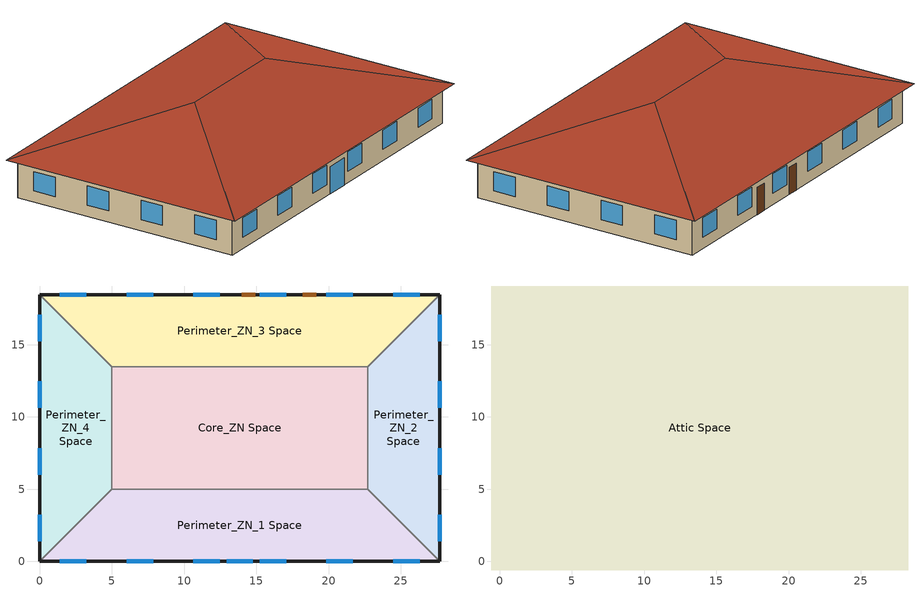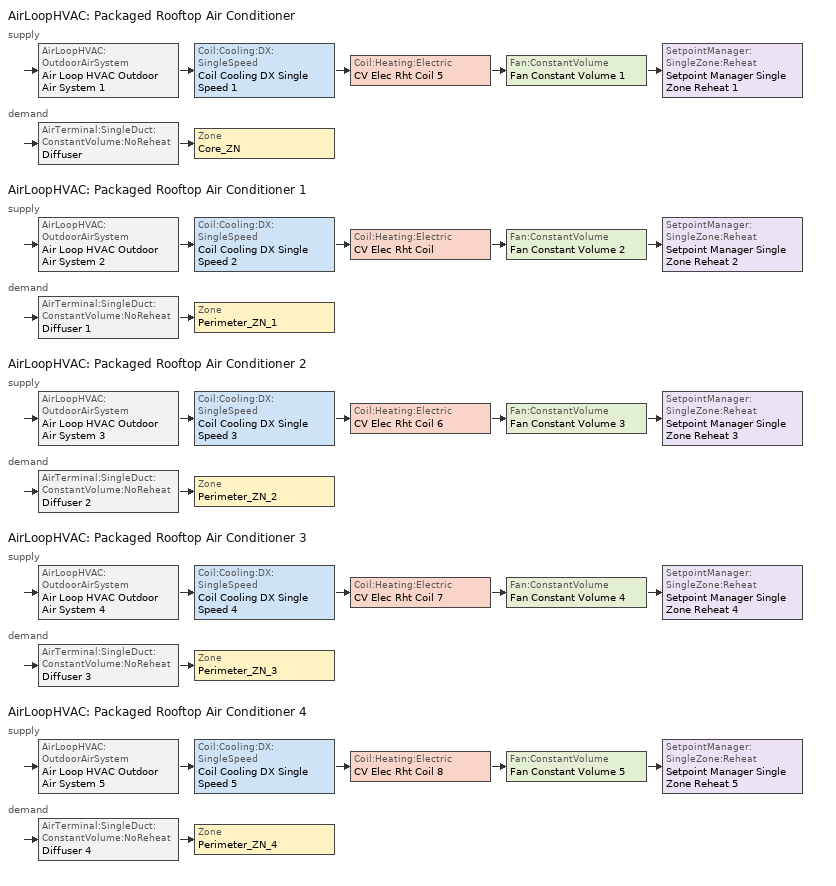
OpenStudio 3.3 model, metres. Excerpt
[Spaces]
Perimeter_ZN_2 Space
 floor ground (90.1-1999 Nonres B17 Ext Slab Unheated - 8in Slab with Carpet): 27.69,18.46 27.69,0 22.69,5 22.69,13.46 z0
 wall outside (nonres_ext_wall): 27.69,0 27.69,18.46 z0:3.05
 wall to Perimeter_ZN_3 Space (int_wall): 27.69,18.46 22.69,13.46 z0:3.05
 wall to Perimeter_ZN_1 Space (int_wall): 22.69,5 27.69,0 z0:3.05
 wall to Core_ZN Space (int_wall): 22.69,13.46 22.69,5 z0:3.05
 window (Window_U_0.38_SHGC_0.38): 27.69,1.39 27.69,3.22 / 27.69,15.24 27.69,17.07 / 27.69,10.62 27.69,12.45 / 27.69,6.01 27.69,7.84 z0.9:2.42
Core_ZN Space
 floor ground (90.1-1999 Nonres B17 Ext Slab Unheated - 8in Slab with Carpet): 22.69,13.46 22.69,5 5,5 5,13.46 z0
 wall to Perimeter_ZN_1 Space (int_wall): 5,5 22.69,5 z0:3.05
 wall to Perimeter_ZN_3 Space (int_wall): 22.69,13.46 5,13.46 z0:3.05
 wall to Perimeter_ZN_4 Space (int_wall): 5,13.46 5,5 z0:3.05
Perimeter_ZN_1 Space
 floor ground (90.1-1999 Nonres B17 Ext Slab Unheated - 8in Slab with Carpet): 22.69,5 27.69,0 0,0 5,5 z0
 wall outside (nonres_ext_wall): 0,0 27.69,0 z0:3.05
 wall to Perimeter_ZN_4 Space (int_wall): 5,5 0,0 z0:3.05
 window (Window_U_0.38_SHGC_0.38): 1.39,0 3.22,0 / 6.01,0 7.84,0 / 10.62,0 12.45,0 / 15.24,0 17.07,0 / 19.85,0 21.68,0 / 24.47,0 26.3,0 z0.9:2.42; 12.93,0 14.76,0 z0:2.13
Perimeter_ZN_3 Space
 floor ground (90.1-1999 Nonres B17 Ext Slab Unheated - 8in Slab with Carpet): 27.69,18.46 22.69,13.46 5,13.46 0,18.46 z0
 wall outside (nonres_ext_wall): 27.69,18.46 0,18.46 z0:3.05
 wall to Perimeter_ZN_4 Space (int_wall): 0,18.46 5,13.46 z0:3.05
 window (Window_U_0.38_SHGC_0.38): 26.3,18.46 24.47,18.46 / 21.68,18.46 19.85,18.46 / 17.07,18.46 15.24,18.46 / 12.45,18.46 10.62,18.46 / 7.84,18.46 6.01,18.46 / 3.22,18.46 1.39,18.46 z0.9:2.42
 door (Swinging Door_con): 14.91,18.46 14,18.46 / 19.13,18.46 18.22,18.46 z0:2.13
Perimeter_ZN_4 Space
 floor ground (90.1-1999 Nonres B17 Ext Slab Unheated - 8in Slab with Carpet): 0,18.46 5,13.46 5,5 0,0 z0
 wall outside (nonres_ext_wall): 0,18.46 0,0 z0:3.05
 window (Window_U_0.38_SHGC_0.38): 0,3.22 0,1.39 / 0,12.45 0,10.62 / 0,17.07 0,15.24 / 0,7.84 0,6.01 z0.9:2.42
Attic Space
 floor outside (ext_soffit_floor): -0.6,19.06 0,18.46 0,0 -0.6,-0.6 z3.05; 27.69,0 28.29,-0.6 -0.6,-0.6 0,0 z3.05; 28.29,19.06 28.29,-0.6 27.69,0 27.69,18.46 z3.05; 28.29,19.06 27.69,18.46 0,18.46 -0.6,19.06 z3.05
 floor to Perimeter_ZN_1 Space (nonres_roof_floor): 22.69,5 27.69,0 0,0 5,5 z3.05
 floor to Perimeter_ZN_4 Space (nonres_roof_floor): 0,18.46 5,13.46 5,5 0,0 z3.05
 floor to Perimeter_ZN_2 Space (nonres_roof_floor): 27.69,18.46 27.69,0 22.69,5 22.69,13.46 z3.05
 floor to Core_ZN Space (nonres_roof_floor): 22.69,13.46 22.69,5 5,5 5,13.46 z3.05
 floor to Perimeter_ZN_3 Space (nonres_roof_floor): 27.69,18.46 22.69,13.46 5,13.46 0,18.46 z3.05
 roof outside (AtticRoofDeck): 18.46,9.23,6.33 28.29,19.06,3.05 -0.6,19.06,3.05 9.23,9.23,6.33; 9.23,9.23,6.33 -0.6,19.06,3.05 -0.6,-0.6,3.05; 18.46,9.23,6.33 28.29,-0.6,3.05 28.29,19.06,3.05; 9.23,9.23,6.33 -0.6,-0.6,3.05 28.29,-0.6,3.05 18.46,9.23,6.33
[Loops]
AirLoopHVAC 'Packaged Rooftop Air Conditioner'
 supply: AirLoopHVAC:OutdoorAirSystem 'Air Loop HVAC Outdoor Air System 1' > Coil:Cooling:DX:SingleSpeed 'Coil Cooling DX Single Speed 1' > Coil:Heating:Electric 'CV Elec Rht Coil 5' > Fan:ConstantVolume 'Fan Constant Volume 1' > SetpointManager:SingleZone:Reheat 'Setpoint Manager Single Zone Reheat 1'
 demand: AirTerminal:SingleDuct:ConstantVolume:NoReheat 'Diffuser' > Zone 'Core_ZN'
AirLoopHVAC 'Packaged Rooftop Air Conditioner 1'
 supply: AirLoopHVAC:OutdoorAirSystem 'Air Loop HVAC Outdoor Air System 2' > Coil:Cooling:DX:SingleSpeed 'Coil Cooling DX Single Speed 2' > Coil:Heating:Electric 'CV Elec Rht Coil' > Fan:ConstantVolume 'Fan Constant Volume 2' > SetpointManager:SingleZone:Reheat 'Setpoint Manager Single Zone Reheat 2'
 demand: AirTerminal:SingleDuct:ConstantVolume:NoReheat 'Diffuser 1' > Zone 'Perimeter_ZN_1'
AirLoopHVAC 'Packaged Rooftop Air Conditioner 2'
 supply: AirLoopHVAC:OutdoorAirSystem 'Air Loop HVAC Outdoor Air System 3' > Coil:Cooling:DX:SingleSpeed 'Coil Cooling DX Single Speed 3' > Coil:Heating:Electric 'CV Elec Rht Coil 6' > Fan:ConstantVolume 'Fan Constant Volume 3' > SetpointManager:SingleZone:Reheat 'Setpoint Manager Single Zone Reheat 3'
 demand: AirTerminal:SingleDuct:ConstantVolume:NoReheat 'Diffuser 2' > Zone 'Perimeter_ZN_2'
AirLoopHVAC 'Packaged Rooftop Air Conditioner 3'
 supply: AirLoopHVAC:OutdoorAirSystem 'Air Loop HVAC Outdoor Air System 4' > Coil:Cooling:DX:SingleSpeed 'Coil Cooling DX Single Speed 4' > Coil:Heating:Electric 'CV Elec Rht Coil 7' > Fan:ConstantVolume 'Fan Constant Volume 4' > SetpointManager:SingleZone:Reheat 'Setpoint Manager Single Zone Reheat 4'
 demand: AirTerminal:SingleDuct:ConstantVolume:NoReheat 'Diffuser 3' > Zone 'Perimeter_ZN_3'
AirLoopHVAC 'Packaged Rooftop Air Conditioner 4'
 supply: AirLoopHVAC:OutdoorAirSystem 'Air Loop HVAC Outdoor Air System 5' > Coil:Cooling:DX:SingleSpeed 'Coil Cooling DX Single Speed 5' > Coil:Heating:Electric 'CV Elec Rht Coil 8' > Fan:ConstantVolume 'Fan Constant Volume 5' > SetpointManager:SingleZone:Reheat 'Setpoint Manager Single Zone Reheat 5'
 demand: AirTerminal:SingleDuct:ConstantVolume:NoReheat 'Diffuser 4' > Zone 'Perimeter_ZN_4'
[Site]
Broomfield Jeffco  Boulder   S: Latitude {deg}=40.13; Longitude {deg}=-105.24; Time Zone {hr}=-7; Elevation {m}=1689; Terrain=City
[Building]
OfficeSmall: North Axis {deg}=0; Default Construction Set=189.1-2009 - CZ1 - Office; Standards Template=90.1-2013; Standards Building Type=Office
[SizingPeriod:DesignDay] Barometric Pressure {Pa}=82237; Rain Indicator=No; Snow Indicator=No; Day of Month=21; Daylight Saving Time Indicator=No; Humidity Condition Type=Wetbulb; Dry-Bulb Temperature Range Modifier Type=DefaultMultipliers
Name | Maximum Dry-Bulb Temperature {C} | Daily Dry-Bulb Temperature Range {deltaC} | Wind Speed {m/s} | Wind Direction {deg} | Sky Clearness | Month | Day Type | Wetbulb or DewPoint at Maximum Dry-Bulb {C} | Solar Model Indicator | ASHRAE Clear Sky Optical Depth for Beam Irradiance | ASHRAE Clear Sky Optical Depth for Diffuse Irradiance
Denver-Aurora-Buckley.AFB_CO_USA Ann Htg 99.6% Condns DB | -17.9 | 0 | 2.5 | 180 | 0 | 12 | WinterDesignDay | -17.9 | ASHRAEClearSky
Denver-Aurora-Buckley.AFB_CO_USA Ann Clg .4% Condns DB=>MWB | 33.9 | 14.8 | 3.6 | 30 |  | 7 | SummerDesignDay | 15 | ASHRAETau | 0.423 | 2.02
[ClimateZones]
Climate Zone Institution Name 1=ASHRAE; Climate Zone Document Name 1=ANSI/ASHRAE Standard 169; Climate Zone Document Year 1=2006; Climate Zone Value 1=5B; Climate Zone Institution Name 2=CEC; Climate Zone Document Name 2=California Climate Zone Descriptions; Climate Zone Document Year 2=1995
[Material:NoMass] Thermal Absorptance=0.9
Name | Roughness | Thermal Resistance {m2-K/W} | Solar Absorptance | Visible Absorptance
Opaque Door panel_con | MediumRough | 0.475964 | 0.7 | 0.7
Nonres_Exterior_Wall_Insulation | MediumSmooth | 3.06942 | 0.7 | 0.7
Nonres_Roof_Insulation | MediumSmooth | 8.09839 | 0.7 | 0.7
CP02 CARPET PAD 3 | Smooth | 0.1 | 0.8 | 0.8
CP02 CARPET PAD 9 | VeryRough | 0.21648 | 0.7 | 0.8
[Construction]
Swinging Door_con: Opaque Door panel_con
nonres_ext_wall: F07 25mm stucco, G01 16mm gypsum board, Nonres_Exterior_Wall_Insulation, G01 16mm gypsum board
InteriorFurnishings: Std Wood 6inch
AtticRoofDeck: F12 Asphalt shingles, G02 16mm plywood
int_wall: G01 13mm gypsum board, G01 13mm gypsum board
ext_soffit_floor: G02 16mm plywood
nonres_roof_floor: G01 16mm gypsum board, Nonres_Roof_Insulation
Window_U_0.38_SHGC_0.38: Glazing Layer
Interior Partition; Interior Door: G05 25mm wood
ASHRAE 189.1-2009 ExtWall Mass ClimateZone 1: 1IN Stucco, 8IN Concrete HW, Wall Insulation [31], 1/2IN Gypsum
ASHRAE 189.1-2009 ExtRoof IEAD ClimateZone 1: Roof Membrane, Roof Insulation [18], Metal Decking
Interior Floor: F16 Acoustic tile, F05 Ceiling air space resistance, M11 100mm lightweight concrete
Interior Wall: G01a 19mm gypsum board, F04 Wall air space resistance, G01a 19mm gypsum board
Interior Ceiling: M11 100mm lightweight concrete, F05 Ceiling air space resistance, F16 Acoustic tile
ASHRAE 189.1-2009 ExtWindow ClimateZone 1: Theoretical Glass [167]
Interior Window: Clear 3mm
ExtSlabCarpet 4in ClimateZone 1-8 2: MAT-CC05 4 HW CONCRETE, CP02 CARPET PAD 3
Exterior Door 2: F08 Metal surface 3, I01 25mm insulation board
90.1-1999 Nonres B17 Ext Slab Unheated - 8in Slab with Carpet: MAT-CC05 8 HW CONCRETE, CP02 CARPET PAD 9
[Material]
Name | Roughness | Thickness {m} | Conductivity {W/m-K} | Density {kg/m3} | Specific Heat {J/kg-K} | Thermal Absorptance | Solar Absorptance | Visible Absorptance
F07 25mm stucco | Smooth | 0.0254 | 0.72 | 1856 | 840 | 0.9 | 0.7 | 0.7
G01 16mm gypsum board | MediumSmooth | 0.0159 | 0.16 | 800 | 1090
Std Wood 6inch | MediumSmooth | 0.15 | 0.12 | 540 | 1210 | 0.9 | 0.7 | 0.7
F12 Asphalt shingles | VeryRough | 0.0032 | 0.04 | 1120 | 1260 | 0.9 | 0.7
G01 13mm gypsum board | Smooth | 0.0127 | 0.16 | 800 | 1090 | 0.9 | 0.7 | 0.5
G02 16mm plywood | Smooth | 0.0159 | 0.12 | 544 | 1210
G05 25mm wood | MediumSmooth | 0.0254 | 0.15 | 608 | 1630 | 0.9 | 0.5 | 0.5
MAT-CC05 4 HW CONCRETE | Rough | 0.1016 | 1.311 | 2240 | 836.8 | 0.9 | 0.85 | 0.85
1IN Stucco | Smooth | 0.0253 | 0.6918 | 1858 | 837 | 0.9 | 0.92 | 0.92
8IN Concrete HW | MediumRough | 0.2033 | 1.7296 | 2243 | 837 | 0.9 | 0.65 | 0.65
Wall Insulation [31] | MediumRough | 0.0337 | 0.0432 | 91 | 837 | 0.9 | 0.5 | 0.5
1/2IN Gypsum | Smooth | 0.0127 | 0.16 | 784.9 | 830 | 0.9 | 0.4 | 0.4
Roof Membrane | VeryRough | 0.0095 | 0.16 | 1121.29 | 1460 | 0.9 | 0.7 | 0.7
Roof Insulation [18] | MediumRough | 0.1693 | 0.049 | 265 | 836.8 | 0.9 | 0.7 | 0.7
Metal Decking | MediumSmooth | 0.0015 | 45.006 | 7680 | 418.4 | 0.9 | 0.6 | 0.6
F16 Acoustic tile | MediumSmooth | 0.0191 | 0.06 | 368 | 590 | 0.9 | 0.3 | 0.3
M11 100mm lightweight concrete | MediumRough | 0.1016 | 0.53 | 1280 | 840 | 0.9 | 0.5 | 0.5
G01a 19mm gypsum board | MediumSmooth | 0.019 | 0.16 | 800 | 1090 | 0.9 | 0.4 | 0.4
I01 25mm insulation board | MediumRough | 0.0254 | 0.03 | 43 | 1210 | 0.9 | 0.6 | 0.6
F08 Metal surface 3 | Smooth | 0.0008 | 45.28 | 7824 | 500 | 0.9 | 0.7 | 0.7
MAT-CC05 8 HW CONCRETE | Rough | 0.20321 | 1.311 | 2240 | 836.8 | 0.9 | 0.7 | 0.7
[WindowMaterial:SimpleGlazingSystem]
Glazing Layer: U-Factor {W/m2-K}=2.15774; Solar Heat Gain Coefficient=0.38; Visible Transmittance=0.418
[Material:AirGap]
Name | Thermal Resistance {m2-K/W}
F05 Ceiling air space resistance | 0.18
F04 Wall air space resistance | 0.15
[WindowMaterial:Glazing] Optical Data Type=SpectralAverage; Thickness {m}=0.003; Back Side Solar Reflectance at Normal Incidence=0; Back Side Visible Reflectance at Normal Incidence=0; Infrared Transmittance at Normal Incidence=0; Dirt Correction Factor for Solar and Visible Transmittance=1; Solar Diffusing=No
Name | Solar Transmittance at Normal Incidence | Front Side Solar Reflectance at Normal Incidence | Visible Transmittance at Normal Incidence | Front Side Visible Reflectance at Normal Incidence | Front Side Infrared Hemispherical Emissivity | Back Side Infrared Hemispherical Emissivity | Conductivity {W/m-K}
Theoretical Glass [167] | 0.2374 | 0.7126 | 0.2512 | 0.6988 | 0.985 | 0.985 | 2.1073
Clear 3mm | 0.837 | 0.075 | 0.898 | 0.081 | 0.84 | 0.84 | 0.9
[DefaultConstructionSet]
189.1-2009 - CZ1 - Office: Default Exterior Surface Constructions=Default Surface Constructions 1; Default Interior Surface Constructions=Default Surface Constructions 2; Default Ground Contact Surface Constructions=Default Surface Constructions 3; Default Exterior SubSurface Constructions=Default Sub Surface Constructions 1; Default Interior SubSurface Constructions=Default Sub Surface Constructions 2; Interior Partition Construction=Interior Partition
[DefaultSurfaceConstructions]
Name | Floor Construction | Wall Construction | Roof Ceiling Construction
Default Surface Constructions 1 | ExtSlabCarpet 4in ClimateZone 1-8 2 | ASHRAE 189.1-2009 ExtWall Mass ClimateZone 1 | ASHRAE 189.1-2009 ExtRoof IEAD ClimateZone 1
Default Surface Constructions 2 | Interior Floor | Interior Wall | Interior Ceiling
Default Surface Constructions 3 | ExtSlabCarpet 4in ClimateZone 1-8 2 | ExtSlabCarpet 4in ClimateZone 1-8 2 | ExtSlabCarpet 4in ClimateZone 1-8 2
[DefaultSubSurfaceConstructions]
Name | Fixed Window Construction | Operable Window Construction | Door Construction | Tubular Daylight Dome Construction | Tubular Daylight Diffuser Construction
Default Sub Surface Constructions 1 | ASHRAE 189.1-2009 ExtWindow ClimateZone 1 | ASHRAE 189.1-2009 ExtWindow ClimateZone 1 | Exterior Door 2 | Interior Window | Interior Window
Default Sub Surface Constructions 2 | Interior Window | Interior Window | Interior Door
[ThermalZone] Multiplier=1; Use Ideal Air Loads=No
Name | Primary Daylighting Control | Fraction of Zone Controlled by Primary Daylighting Control | Secondary Daylighting Control | Thermostat | Daylighting Controls Availability Schedule
Perimeter_ZN_2 | Perimeter_ZN_2_DaylRefPt1 | 0.0302 | Perimeter_ZN_2_DaylRefPt2 | Perimeter_ZN_2 DualSPSched
Core_ZN |  |  |  | Core_ZN DualSPSched | Always On Discrete hvac_library
Perimeter_ZN_1 | Perimeter_ZN_1_DaylRefPt1 | 0.0302 | Perimeter_ZN_1_DaylRefPt2 | Perimeter_ZN_1 DualSPSched
Perimeter_ZN_3 | Perimeter_ZN_3_DaylRefPt1 | 0.0302 | Perimeter_ZN_3_DaylRefPt2 | Perimeter_ZN_3 DualSPSched
Perimeter_ZN_4 | Perimeter_ZN_4_DaylRefPt1 | 0.0302 | Perimeter_ZN_4_DaylRefPt2 | Perimeter_ZN_4 DualSPSched
Attic
[Sizing:Zone] Zone Cooling Design Supply Air Temperature Input Method=SupplyAirTemperature; Zone Cooling Design Supply Air Temperature Difference {deltaC}=11.11; Zone Heating Design Supply Air Temperature Input Method=SupplyAirTemperature; Zone Heating Design Supply Air Temperature {C}=40; Zone Heating Design Supply Air Temperature Difference {deltaC}=11.11; Zone Cooling Design Supply Air Humidity Ratio {kg-H2O/kg-air}=0.0085; Zone Heating Design Supply Air Humidity Ratio {kg-H2O/kg-air}=0.008; Cooling Design Air Flow Method=DesignDay; Heating Design Air Flow Method=DesignDay; Account for Dedicated Outdoor Air System=No; Dedicated Outdoor Air System Control Strategy=NeutralSupplyAir; Dedicated Outdoor Air Low Setpoint Temperature for Design {C}=autosize; Dedicated Outdoor Air High Setpoint Temperature for Design {C}=autosize
Name | Zone Cooling Design Supply Air Temperature {C} | Cooling Design Air Flow Rate {m3/s} | Cooling Minimum Air Flow {m3/s} | Cooling Minimum Air Flow Fraction | Heating Design Air Flow Rate {m3/s} | Design Zone Air Distribution Effectiveness in Cooling Mode | Design Zone Air Distribution Effectiveness in Heating Mode
Perimeter_ZN_2; Perimeter_ZN_1; Perimeter_ZN_3; Perimeter_ZN_4 | 12.8 | 0 | 0 | 0 | 0
Core_ZN | 12.8 | 0 | 0 | 0 | 0 | 1 | 1
Attic | 14
[Zone equipment]
Perimeter_ZN_2: Diffuser 2
Core_ZN: Diffuser
Perimeter_ZN_1: Diffuser 1
Perimeter_ZN_3: Diffuser 3
Perimeter_ZN_4: Diffuser 4
[Space]
Name | Space Type | Default Construction Set | Default Schedule Set | Thermal Zone | Part of Total Floor Area | Design Specification Outdoor Air Object
Perimeter_ZN_2 Space | 189.1-2009 - Office - WholeBuilding - Sm Office - CZ1-3 | 189.1-2009 - CZ1 - Office | 189.1-2009 - Office - WholeBuilding - Sm Office - CZ1-3 Schedule Set | Perimeter_ZN_2 | Yes | SZ DSOA Perimeter_ZN_2
Core_ZN Space | 189.1-2009 - Office - WholeBuilding - Sm Office - CZ1-3 | 189.1-2009 - CZ1 - Office | 189.1-2009 - Office - WholeBuilding - Sm Office - CZ1-3 Schedule Set | Core_ZN | Yes | SZ DSOA Core_ZN
Perimeter_ZN_1 Space | 189.1-2009 - Office - WholeBuilding - Sm Office - CZ1-3 | 189.1-2009 - CZ1 - Office | 189.1-2009 - Office - WholeBuilding - Sm Office - CZ1-3 Schedule Set | Perimeter_ZN_1 | Yes | SZ DSOA Perimeter_ZN_1
Perimeter_ZN_3 Space | 189.1-2009 - Office - WholeBuilding - Sm Office - CZ1-3 | 189.1-2009 - CZ1 - Office | 189.1-2009 - Office - WholeBuilding - Sm Office - CZ1-3 Schedule Set | Perimeter_ZN_3 | Yes | SZ DSOA Perimeter_ZN_3
Perimeter_ZN_4 Space | 189.1-2009 - Office - WholeBuilding - Sm Office - CZ1-3 | 189.1-2009 - CZ1 - Office | 189.1-2009 - Office - WholeBuilding - Sm Office - CZ1-3 Schedule Set | Perimeter_ZN_4 | Yes | SZ DSOA Perimeter_ZN_4
Attic Space |  |  |  | Attic | No
[ThermostatSetpoint:DualSetpoint] Heating Setpoint Temperature Schedule=HTGSETP_SCH_NO_OPTIMUM; Cooling Setpoint Temperature Schedule=CLGSETP_SCH_NO_OPTIMUM
Perimeter_ZN_2 DualSPSched; Core_ZN DualSPSched; Perimeter_ZN_1 DualSPSched; Perimeter_ZN_3 DualSPSched; Perimeter_ZN_4 DualSPSched
[InternalMass:Definition] Construction=InteriorFurnishings; Design Level Calculation Method=SurfaceArea
Name | Surface Area {m2}
Core_ZN_InternalMass_1 Definition | 299.3148
Perimeter_ZN_1_InternalMass_1 Definition; Perimeter_ZN_3_InternalMass_1 Definition | 226.9
Perimeter_ZN_2_InternalMass_1 Definition; Perimeter_ZN_4_InternalMass_1 Definition | 134.6
[InternalMass] Multiplier=1
Name | Internal Mass Definition | Space or SpaceType
Core_ZN_InternalMass_1 | Core_ZN_InternalMass_1 Definition | Core_ZN Space
Perimeter_ZN_1_InternalMass_1 | Perimeter_ZN_1_InternalMass_1 Definition | Perimeter_ZN_1 Space
Perimeter_ZN_2_InternalMass_1 | Perimeter_ZN_2_InternalMass_1 Definition | Perimeter_ZN_2 Space
Perimeter_ZN_3_InternalMass_1 | Perimeter_ZN_3_InternalMass_1 Definition | Perimeter_ZN_3 Space
Perimeter_ZN_4_InternalMass_1 | Perimeter_ZN_4_InternalMass_1 Definition | Perimeter_ZN_4 Space
[People:Definition] Fraction Radiant=0.3
Name | Number of People Calculation Method | Space Floor Area per Person {m2/person} | Enable ASHRAE 55 Comfort Warnings | Mean Radiant Temperature Calculation Type | People per Space Floor Area {person/m2}
Core_ZN Definition; Perimeter_ZN_1 Definition; Perimeter_ZN_2 Definition; Perimeter_ZN_3 Definition; Perimeter_ZN_4 Definition | Area/Person | 16.5881 | No | ZoneAveraged
189.1-2009 - Office - WholeBuilding - Sm Office - CZ1-3 People Definition | People/Area |  |  |  | 0.0538196
[People] Multiplier=1
Name | People Definition | Space or SpaceType | Number of People Schedule | Activity Level Schedule
Core_ZN | Core_ZN Definition | Core_ZN Space | BLDG_OCC_SCH_wo_SB | ACTIVITY_SCH
Perimeter_ZN_1 | Perimeter_ZN_1 Definition | Perimeter_ZN_1 Space | BLDG_OCC_SCH_wo_SB | ACTIVITY_SCH
Perimeter_ZN_2 | Perimeter_ZN_2 Definition | Perimeter_ZN_2 Space | BLDG_OCC_SCH_w_SB | ACTIVITY_SCH
Perimeter_ZN_3 | Perimeter_ZN_3 Definition | Perimeter_ZN_3 Space | BLDG_OCC_SCH_wo_SB | ACTIVITY_SCH
Perimeter_ZN_4 | Perimeter_ZN_4 Definition | Perimeter_ZN_4 Space | BLDG_OCC_SCH_wo_SB | ACTIVITY_SCH
189.1-2009 - Office - WholeBuilding - Sm Office - CZ1-3 People | 189.1-2009 - Office - WholeBuilding - Sm Office - CZ1-3 People Definition | 189.1-2009 - Office - WholeBuilding - Sm Office - CZ1-3
[Lights:Definition] Design Level Calculation Method=Watts/Area
Name | Watts per Space Floor Area {W/m2} | Fraction Radiant | Fraction Visible | Return Air Fraction | Return Air Fraction Calculated from Plenum Temperature
Core_ZN_Lights Definition; Perimeter_ZN_1_Lights Definition; Perimeter_ZN_2_Lights Definition; Perimeter_ZN_3_Lights Definition; Perimeter_ZN_4_Lights Definition | 8.50349 | 0.7 | 0.2 | 0 | No
189.1-2009 - Office - WholeBuilding - Sm Office - CZ1-3 Lights Definition | 9.68752
[Lights]
Name | Lights Definition | Space or SpaceType | Schedule | Fraction Replaceable
Core_ZN_Lights | Core_ZN_Lights Definition | Core_ZN Space | BLDG_LIGHT_SCH | 1
Perimeter_ZN_1_Lights | Perimeter_ZN_1_Lights Definition | Perimeter_ZN_1 Space | BLDG_LIGHT_SCH | 1
Perimeter_ZN_2_Lights | Perimeter_ZN_2_Lights Definition | Perimeter_ZN_2 Space | BLDG_LIGHT_SCH | 1
Perimeter_ZN_3_Lights | Perimeter_ZN_3_Lights Definition | Perimeter_ZN_3 Space | BLDG_LIGHT_SCH | 1
Perimeter_ZN_4_Lights | Perimeter_ZN_4_Lights Definition | Perimeter_ZN_4 Space | BLDG_LIGHT_SCH | 1
189.1-2009 - Office - WholeBuilding - Sm Office - CZ1-3 Lights | 189.1-2009 - Office - WholeBuilding - Sm Office - CZ1-3 Lights Definition | 189.1-2009 - Office - WholeBuilding - Sm Office - CZ1-3
[ElectricEquipment:Definition] Design Level Calculation Method=Watts/Area
Name | Watts per Space Floor Area {W/m2}
Core_ZN_MiscPlug_Equip Definition; Perimeter_ZN_1_MiscPlug_Equip Definition; Perimeter_ZN_2_MiscPlug_Equip Definition; Perimeter_ZN_3_MiscPlug_Equip Definition; Perimeter_ZN_4_MiscPlug_Equip Definition | 6.78
189.1-2009 - Office - WholeBuilding - Sm Office - CZ1-3 Electric Equipment Definition | 5.81251
[ElectricEquipment]
Name | Electric Equipment Definition | Space or SpaceType | Schedule
Core_ZN_MiscPlug_Equip | Core_ZN_MiscPlug_Equip Definition | Core_ZN Space | BLDG_EQUIP_SCH
Perimeter_ZN_1_MiscPlug_Equip | Perimeter_ZN_1_MiscPlug_Equip Definition | Perimeter_ZN_1 Space | BLDG_EQUIP_SCH
Perimeter_ZN_2_MiscPlug_Equip | Perimeter_ZN_2_MiscPlug_Equip Definition | Perimeter_ZN_2 Space | BLDG_EQUIP_SCH
Perimeter_ZN_3_MiscPlug_Equip | Perimeter_ZN_3_MiscPlug_Equip Definition | Perimeter_ZN_3 Space | BLDG_EQUIP_SCH
Perimeter_ZN_4_MiscPlug_Equip | Perimeter_ZN_4_MiscPlug_Equip Definition | Perimeter_ZN_4 Space | BLDG_EQUIP_SCH
189.1-2009 - Office - WholeBuilding - Sm Office - CZ1-3 Electric Equipment | 189.1-2009 - Office - WholeBuilding - Sm Office - CZ1-3 Electric Equipment Definition | 189.1-2009 - Office - WholeBuilding - Sm Office - CZ1-3
[Daylighting:Control] Position Z-Coordinate {m}=0.762; Illuminance Setpoint {lux}=377; Lighting Control Type=Stepped; Minimum Input Power Fraction for Continuous Dimming Control=0.3; Minimum Light Output Fraction for Continuous Dimming Control=0.2; Number of Stepped Control Steps=3; Probability Lighting will be Reset When Needed in Manual Stepped Control=1; Maximum Allowable Discomfort Glare Index=22
Name | Space | Position X-Coordinate {m} | Position Y-Coordinate {m} | Phi Rotation Around Z-Axis {deg}
Perimeter_ZN_1_DaylRefPt1 | Perimeter_ZN_1 Space | 9.144 | 1.6337 | 180
Perimeter_ZN_1_DaylRefPt2 | Perimeter_ZN_1 Space | 9.144 | 3.2675 | 180
Perimeter_ZN_2_DaylRefPt1 | Perimeter_ZN_2 Space | 26.0898 | 9.144 | 90
Perimeter_ZN_2_DaylRefPt2 | Perimeter_ZN_2 Space | 24.4561 | 9.144 | 90
Perimeter_ZN_3_DaylRefPt1 | Perimeter_ZN_3 Space | 18.288 | 16.825 | 0
Perimeter_ZN_3_DaylRefPt2 | Perimeter_ZN_3 Space | 18.288 | 15.1925 | 0
Perimeter_ZN_4_DaylRefPt1 | Perimeter_ZN_4 Space | 1.6337 | 9.144 | 270
Perimeter_ZN_4_DaylRefPt2 | Perimeter_ZN_4 Space | 3.2675 | 9.144 | 270
[SpaceInfiltration:DesignFlowRate]
Name | Space or SpaceType | Schedule | Design Flow Rate Calculation Method | Flow per Exterior Surface Area {m3/s-m2} | Constant Term Coefficient | Temperature Term Coefficient | Velocity Term Coefficient | Velocity Squared Term Coefficient | Design Flow Rate {m3/s}
Perimeter_ZN_1_Infiltration | Perimeter_ZN_1 Space | INFIL_QUARTER_ON_SCH | Flow/ExteriorWallArea | 0.00056896 | 0 | 0 | 0.224 | 0
Perimeter_ZN_1_Door_Infiltration | Perimeter_ZN_1 Space | INFIL_Door_Opening_SCH | Flow/Space |  | 1 | 0 | 0 | 0 | 0.0764554
Perimeter_ZN_2_Infiltration | Perimeter_ZN_2 Space | INFIL_QUARTER_ON_SCH | Flow/ExteriorWallArea | 0.00056896 | 0 | 0 | 0.224 | 0
Perimeter_ZN_3_Infiltration | Perimeter_ZN_3 Space | INFIL_QUARTER_ON_SCH | Flow/ExteriorWallArea | 0.00056896 | 0 | 0 | 0.224 | 0
Perimeter_ZN_4_Infiltration | Perimeter_ZN_4 Space | INFIL_QUARTER_ON_SCH | Flow/ExteriorWallArea | 0.00056896 | 0 | 0 | 0.224 | 0
Attic_Infiltration | Attic Space | ALWAYS_ON | Flow/Space |  | 1 | 0 | 0 | 0 | 0.2001
189.1-2009 - Office - WholeBuilding - Sm Office - CZ1-3 Infiltration | 189.1-2009 - Office - WholeBuilding - Sm Office - CZ1-3 |  | Flow/ExteriorArea | 0.00030226
[Exterior:Lights:Definition]
Name | Design Level {W}
Exterior_Lights_a Definition | 50.7
Exterior_Lights_b Definition | 115.1
Exterior_Lights_c Definition | 445.5
[Exterior:Lights] Control Option=AstronomicalClock
Name | Exterior Lights Definition | Schedule
Exterior_Lights_a | Exterior_Lights_a Definition | Exterior_lighting_schedule_a
Exterior_Lights_b | Exterior_Lights_b Definition | Exterior_lighting_schedule_b_2016
Exterior_Lights_c | Exterior_Lights_c Definition | Exterior_lighting_schedule_c_2016
[DesignSpecification:OutdoorAir]
Name | Outdoor Air Flow per Floor Area {m3/s-m2} | Outdoor Air Method | Outdoor Air Flow per Person {m3/s-person}
SZ DSOA Core_ZN; SZ DSOA Perimeter_ZN_1; SZ DSOA Perimeter_ZN_2; SZ DSOA Perimeter_ZN_3; SZ DSOA Perimeter_ZN_4 | 0.000431773
189.1-2009 - Office - WholeBuilding - Sm Office - CZ1-3 Ventilation |  | Sum | 0.00943895
[EnergyManagementSystem:Sensor]
Name | Output Variable or Output Meter Index Key | Output Variable or Output Meter
ActualOccupancy | Binary Occupancy | Schedule Value
Core_ZN_LSr | Core_ZN | Zone Lights Electricity Rate
Core_ZN_Occ_Sensor | Core_ZN | People Occupant Count
Perimeter_ZN_1_LSr | Perimeter_ZN_1 | Zone Lights Electricity Rate
Perimeter_ZN_1_Occ_Sensor | Perimeter_ZN_1 | People Occupant Count
Perimeter_ZN_2_LSr | Perimeter_ZN_2 | Zone Lights Electricity Rate
Perimeter_ZN_2_Occ_Sensor | Perimeter_ZN_2 | People Occupant Count
Perimeter_ZN_3_LSr | Perimeter_ZN_3 | Zone Lights Electricity Rate
Perimeter_ZN_3_Occ_Sensor | Perimeter_ZN_3 | People Occupant Count
Perimeter_ZN_4_LSr | Perimeter_ZN_4 | Zone Lights Electricity Rate
Perimeter_ZN_4_Occ_Sensor | Perimeter_ZN_4 | People Occupant Count
[EnergyManagementSystem:InternalVariable] Internal Data Type=Zone Floor Area
Name | Internal Data Index Key
Core_ZN_Area | Core_ZN
Perimeter_ZN_1_Area | Perimeter_ZN_1
Perimeter_ZN_2_Area | Perimeter_ZN_2
Perimeter_ZN_3_Area | Perimeter_ZN_3
Perimeter_ZN_4_Area | Perimeter_ZN_4
[EnergyManagementSystem:Actuator] Actuated Component Type=Lights; Actuated Component Control Type=Electricity Rate
Name | Actuated Component
Core_ZN_Light_Actuator | Core_ZN_Lights
Perimeter_ZN_1_Light_Actuator | Perimeter_ZN_1_Lights
Perimeter_ZN_2_Light_Actuator | Perimeter_ZN_2_Lights
Perimeter_ZN_3_Light_Actuator | Perimeter_ZN_3_Lights
Perimeter_ZN_4_Light_Actuator | Perimeter_ZN_4_Lights
[EnergyManagementSystem:Program]
SET_Core_ZN_Light_EMS_Program: SET Core_ZN_LSr_IP=0.093*Core_ZN_LSr/Core_ZN_Area; IF (Core_ZN_Occ_Sensor <= 0) && (Core_ZN_LSr_IP >= 0.02); SET Core_ZN_Light_Actuator = 0.02*Core_ZN_Area/0.09290304; ELSE; SET Core_ZN_Light_Actuator = NULL; ENDIF
SET_Perimeter_ZN_1_Light_EMS_Program: SET Perimeter_ZN_1_LSr_IP=0.093*Perimeter_ZN_1_LSr/Perimeter_ZN_1_Area; IF (Perimeter_ZN_1_Occ_Sensor <= 0) && (Perimeter_ZN_1_LSr_IP >= 0.02); SET Perimeter_ZN_1_Light_Actuator = 0.02*Perimeter_ZN_1_Area/0.09290304; ELSE; SET Perimeter_ZN_1_Light_Actuator = NULL; ENDIF
SET_Perimeter_ZN_2_Light_EMS_Program: SET Perimeter_ZN_2_LSr_IP=0.093*Perimeter_ZN_2_LSr/Perimeter_ZN_2_Area; IF (Perimeter_ZN_2_Occ_Sensor <= 0) && (Perimeter_ZN_2_LSr_IP >= 0.02); IF (ActualOccupancy <= 0); SET Perimeter_ZN_2_Light_Actuator = 0.02*Perimeter_ZN_2_Area/0.09290304; ELSE; SET Perimeter_ZN_2_Light_Actuator = NULL; ENDIF; ELSE; SET Perimeter_ZN_2_Light_Actuator = NULL; ENDIF
SET_Perimeter_ZN_3_Light_EMS_Program: SET Perimeter_ZN_3_LSr_IP=0.093*Perimeter_ZN_3_LSr/Perimeter_ZN_3_Area; IF (Perimeter_ZN_3_Occ_Sensor <= 0) && (Perimeter_ZN_3_LSr_IP >= 0.02); SET Perimeter_ZN_3_Light_Actuator = 0.02*Perimeter_ZN_3_Area/0.09290304; ELSE; SET Perimeter_ZN_3_Light_Actuator = NULL; ENDIF
SET_Perimeter_ZN_4_Light_EMS_Program: SET Perimeter_ZN_4_LSr_IP=0.093*Perimeter_ZN_4_LSr/Perimeter_ZN_4_Area; IF (Perimeter_ZN_4_Occ_Sensor <= 0) && (Perimeter_ZN_4_LSr_IP >= 0.02); SET Perimeter_ZN_4_Light_Actuator = 0.02*Perimeter_ZN_4_Area/0.09290304; ELSE; SET Perimeter_ZN_4_Light_Actuator = NULL; ENDIF
[EnergyManagementSystem:ProgramCallingManager]
SET_Core_ZN_Light_EMS_Program_Prog_Manager: BeginTimestepBeforePredictor; SET_Core_ZN_Light_EMS_Program
SET_Perimeter_ZN_1_Light_EMS_Program_Prog_Manager: BeginTimestepBeforePredictor; SET_Perimeter_ZN_1_Light_EMS_Program
SET_Perimeter_ZN_2_Light_EMS_Program_Prog_Manager: BeginTimestepBeforePredictor; SET_Perimeter_ZN_2_Light_EMS_Program
SET_Perimeter_ZN_3_Light_EMS_Program_Prog_Manager: BeginTimestepBeforePredictor; SET_Perimeter_ZN_3_Light_EMS_Program
SET_Perimeter_ZN_4_Light_EMS_Program_Prog_Manager: BeginTimestepBeforePredictor; SET_Perimeter_ZN_4_Light_EMS_Program
[DefaultScheduleSet]
189.1-2009 - Office - WholeBuilding - Sm Office - CZ1-3 Schedule Set: Number of People Schedule=Small Office Bldg Occ; People Activity Level Schedule=Small Office Activity; Lighting Schedule=Office Bldg Light; Electric Equipment Schedule=Small Office Bldg Equip; Infiltration Schedule=Small Office Infil Quarter On
[SpaceType]
189.1-2009 - Office - WholeBuilding - Sm Office - CZ1-3: Default Schedule Set=189.1-2009 - Office - WholeBuilding - Sm Office - CZ1-3 Schedule Set; Design Specification Outdoor Air Object=189.1-2009 - Office - WholeBuilding - Sm Office - CZ1-3 Ventilation; Standards Building Type=Office; Standards Space Type=WholeBuilding - Sm Office
[AirLoopHVAC] Design Supply Air Flow Rate {m3/s}=autosize; Design Return Air Flow Fraction of Supply Air Flow=1
Name | Availability Schedule
Packaged Rooftop Air Conditioner | Always On Discrete
Packaged Rooftop Air Conditioner 1 | Always On Discrete 1
Packaged Rooftop Air Conditioner 2 | Always On Discrete 2
Packaged Rooftop Air Conditioner 3 | Always On Discrete 3
Packaged Rooftop Air Conditioner 4 | Always On Discrete 4
[Sizing:System] Type of Load to Size On=Sensible; Design Outdoor Air Flow Rate {m3/s}=Autosize; Central Heating Maximum System Air Flow Ratio=1; Preheat Design Temperature {C}=7; Preheat Design Humidity Ratio {kg-H2O/kg-Air}=0.008; Precool Design Temperature {C}=12.8; Precool Design Humidity Ratio {kg-H2O/kg-Air}=0.008; Central Cooling Design Supply Air Temperature {C}=12.8; Central Heating Design Supply Air Temperature {C}=40; Sizing Option=NonCoincident; 100% Outdoor Air in Cooling=Yes; 100% Outdoor Air in Heating=Yes; Central Cooling Design Supply Air Humidity Ratio {kg-H2O/kg-Air}=0.0085; Central Heating Design Supply Air Humidity Ratio {kg-H2O/kg-Air}=0.008; Cooling Design Air Flow Method=DesignDay; Cooling Design Air Flow Rate {m3/s}=0; Heating Design Air Flow Method=DesignDay; Heating Design Air Flow Rate {m3/s}=0; System Outdoor Air Method=ZoneSum; Zone Maximum Outdoor Air Fraction=1; Cooling Supply Air Flow Rate Per Floor Area {m3/s-m2}=0.00996765; Cooling Fraction of Autosized Cooling Supply Air Flow Rate=1; Cooling Supply Air Flow Rate Per Unit Cooling Capacity {m3/s-W}=3.94755e-05; Heating Supply Air Flow Rate Per Floor Area {m3/s-m2}=0.00996765; Heating Fraction of Autosized Heating Supply Air Flow Rate=1; Heating Fraction of Autosized Cooling Supply Air Flow Rate=1; Heating Supply Air Flow Rate Per Unit Heating Capacity {m3/s-W}=3.15882e-05; Cooling Design Capacity Method=CoolingDesignCapacity; Cooling Design Capacity {W}=autosize; Cooling Design Capacity Per Floor Area {W/m2}=234.7; Fraction of Autosized Cooling Design Capacity=1; Heating Design Capacity Method=HeatingDesignCapacity; Heating Design Capacity {W}=autosize; Heating Design Capacity Per Floor Area {W/m2}=157; Fraction of Autosized Heating Design Capacity=1; Central Cooling Capacity Control Method=OnOff; Occupant Diversity=autosize
Packaged Rooftop Air Conditioner; Packaged Rooftop Air Conditioner 1; Packaged Rooftop Air Conditioner 2; Packaged Rooftop Air Conditioner 3; Packaged Rooftop Air Conditioner 4
[Fan:ConstantVolume] Availability Schedule=Always On Discrete; Pressure Rise {Pa}=500; Maximum Flow Rate {m3/s}=AutoSize
Fan Constant Volume 1; Fan Constant Volume 2; Fan Constant Volume 3; Fan Constant Volume 4; Fan Constant Volume 5
[Coil:Cooling:DX:SingleSpeed] Availability Schedule=Always On Discrete; Rated Total Cooling Capacity {W}=autosize; Rated Sensible Heat Ratio=autosize; Rated COP {W/W}=3; Rated Air Flow Rate {m3/s}=autosize; Rated Evaporator Fan Power Per Volume Flow Rate {W/(m3/s)}=773.3; Total Cooling Capacity Function of Temperature Curve=Curve Biquadratic 1; Total Cooling Capacity Function of Flow Fraction Curve=Curve Quadratic 1; Energy Input Ratio Function of Temperature Curve=Curve Biquadratic 2; Energy Input Ratio Function of Flow Fraction Curve=Curve Quadratic 2; Part Load Fraction Correlation Curve=Curve Quadratic 4; Minimum Outdoor Dry-Bulb Temperature for Compressor Operation {C}=-25; Condenser Type=AirCooled; Evaporative Condenser Effectiveness=0; Evaporative Condenser Air Flow Rate {m3/s}=Autosize; Evaporative Condenser Pump Rated Power Consumption {W}=Autosize; Crankcase Heater Capacity {W}=0; Maximum Outdoor Dry-Bulb Temperature for Crankcase Heater Operation {C}=0; Basin Heater Capacity {W/K}=0; Basin Heater Setpoint Temperature {C}=10
Coil Cooling DX Single Speed 1; Coil Cooling DX Single Speed 2; Coil Cooling DX Single Speed 3; Coil Cooling DX Single Speed 4; Coil Cooling DX Single Speed 5
[SetpointManager:SingleZone:Reheat] Minimum Supply Air Temperature {C}=-99; Maximum Supply Air Temperature {C}=99; Control Variable=Temperature
Name | Control Zone
Setpoint Manager Single Zone Reheat 1 | Core_ZN
Setpoint Manager Single Zone Reheat 2 | Perimeter_ZN_1
Setpoint Manager Single Zone Reheat 3 | Perimeter_ZN_2
Setpoint Manager Single Zone Reheat 4 | Perimeter_ZN_3
Setpoint Manager Single Zone Reheat 5 | Perimeter_ZN_4
[Controller:OutdoorAir] Minimum Outdoor Air Flow Rate {m3/s}=0; Maximum Outdoor Air Flow Rate {m3/s}=Autosize; Economizer Control Type=NoEconomizer; Economizer Control Action Type=ModulateFlow; Economizer Maximum Limit Dry-Bulb Temperature {C}=28; Economizer Maximum Limit Enthalpy {J/kg}=64000; Economizer Minimum Limit Dry-Bulb Temperature {C}=-100; Lockout Type=NoLockout; Minimum Limit Type=FixedMinimum; High Humidity Control=No; Heat Recovery Bypass Control Type=BypassWhenWithinEconomizerLimits
Name | Controller Mechanical Ventilation
Controller Outdoor Air 1 | Controller Mechanical Ventilation 1
Controller Outdoor Air 2 | Controller Mechanical Ventilation 2
Controller Outdoor Air 3 | Controller Mechanical Ventilation 3
Controller Outdoor Air 4 | Controller Mechanical Ventilation 4
Controller Outdoor Air 5 | Controller Mechanical Ventilation 5
[Controller:MechanicalVentilation] Availability Schedule=Always On Discrete
Controller Mechanical Ventilation 1; Controller Mechanical Ventilation 2; Controller Mechanical Ventilation 3; Controller Mechanical Ventilation 4; Controller Mechanical Ventilation 5
[AirLoopHVAC:OutdoorAirSystem]
Name | Controller
Air Loop HVAC Outdoor Air System 1 | Controller Outdoor Air 1
Air Loop HVAC Outdoor Air System 2 | Controller Outdoor Air 2
Air Loop HVAC Outdoor Air System 3 | Controller Outdoor Air 3
Air Loop HVAC Outdoor Air System 4 | Controller Outdoor Air 4
Air Loop HVAC Outdoor Air System 5 | Controller Outdoor Air 5
[Coil:Heating:Electric] Availability Schedule=Always On Discrete hvac_library
CV Elec Rht Coil 5; CV Elec Rht Coil; CV Elec Rht Coil 6; CV Elec Rht Coil 7; CV Elec Rht Coil 8
[AirTerminal:SingleDuct:ConstantVolume:NoReheat] Availability Schedule=Always On Discrete hvac_library; Maximum Air Flow Rate {m3/s}=AutoSize
Diffuser; Diffuser 1; Diffuser 2; Diffuser 3; Diffuser 4
[Schedule:Compact]
BLDG_EQUIP_SCH: Through: 12/31, For: WeekDays, Until: 6:00, 0.409478, Until: 8:00, 0.479753, Until: 12:00, 0.959505, Until: 13:00, 0.901935, Until: 17:00, 0.959505, Until: 18:00, 0.479753, Until: 23:00, 0.191901, Until: 24:00, 0.163791, For: Weekends, Until: 24:00, 0.163791, For: Holiday, Until: 24:00, 0.163791, For: WinterDesignDay, Until: 24:00, 0, For: SummerDesignDay, Until: 24:00, 1, For: CustomDay1, Until: 24:00, 0, For: CustomDay2, Until: 24:00, 0
BLDG_OCC_SCH_w_SB: Through: 12/31, For: Weekdays, Until: 01:00, 0, Until: 02:00, 0, Until: 03:00, 0, Until: 04:00, 0, Until: 05:00, 0, Until: 06:00, 0, Until: 07:00, 0.11, Until: 08:00, 0.21, Until: 09:00, 1, Until: 10:00, 1, Until: 11:00, 0, Until: 12:00, 1, Until: 13:00, 0, Until: 14:00, 1, Until: 15:00, 0, Until: 16:00, 1, Until: 17:00, 1, Until: 18:00, 0.32, Until: 19:00, 0.11, Until: 20:00, 0.11, Until: 21:00, 0.11, Until: 22:00, 0.11, Until: 23:00, 0.05, Until: 24:00, 0, For: Weekends, Until: 01:00, 0, Until: 02:00, 0, Until: 03:00, 0, Until: 04:00, 0, Until: 05:00, 0, Until: 06:00, 0, Until: 07:00, 0, Until: 08:00, 0, Until: 09:00, 0, Until: 10:00, 0, Until: 11:00, 0, Until: 12:00, 0, Until: 13:00, 0, Until: 14:00, 0, Until: 15:00, 0, Until: 16:00, 0, Until: 17:00, 0, Until: 18:00, 0, Until: 19:00, 0, Until: 20:00, 0, Until: 21:00, 0, Until: 22:00, 0, Until: 23:00, 0, Until: 24:00, 0, For: Holiday, Until: 24:00, 0, For: WinterDesignDay, Until: 24:00, 0, For: SummerDesignDay, Until: 24:00, 1, For: CustomDay1, Until: 24:00, 0, For: CustomDay2, Until: 24:00, 0
BLDG_OCC_SCH_wo_SB: Through: 12/31, For: Weekdays, Until: 01:00, 0, Until: 02:00, 0, Until: 03:00, 0, Until: 04:00, 0, Until: 05:00, 0, Until: 06:00, 0, Until: 07:00, 0.11, Until: 08:00, 0.21, Until: 09:00, 1, Until: 10:00, 1, Until: 11:00, 1, Until: 12:00, 1, Until: 13:00, 0.610395, Until: 14:00, 1, Until: 15:00, 1, Until: 16:00, 1, Until: 17:00, 1, Until: 18:00, 0.32, Until: 19:00, 0.11, Until: 20:00, 0.11, Until: 21:00, 0.11, Until: 22:00, 0.11, Until: 23:00, 0.05, Until: 24:00, 0, For: Weekends, Until: 01:00, 0, Until: 02:00, 0, Until: 03:00, 0, Until: 04:00, 0, Until: 05:00, 0, Until: 06:00, 0, Until: 07:00, 0, Until: 08:00, 0, Until: 09:00, 0, Until: 10:00, 0, Until: 11:00, 0, Until: 12:00, 0, Until: 13:00, 0, Until: 14:00, 0, Until: 15:00, 0, Until: 16:00, 0, Until: 17:00, 0, Until: 18:00, 0, Until: 19:00, 0, Until: 20:00, 0, Until: 21:00, 0, Until: 22:00, 0, Until: 23:00, 0, Until: 24:00, 0, For: Holiday, Until: 24:00, 0, For: WinterDesignDay, Until: 24:00, 0, For: SummerDesignDay, Until: 24:00, 1, For: CustomDay1, Until: 24:00, 0, For: CustomDay2, Until: 24:00, 0
Binary Occupancy: Through: 12/31, For: Weekdays, Until: 01:00, 0, Until: 02:00, 0, Until: 03:00, 0, Until: 04:00, 0, Until: 05:00, 0, Until: 06:00, 0, Until: 07:00, 1, Until: 08:00, 1, Until: 09:00, 1, Until: 10:00, 1, Until: 11:00, 1, Until: 12:00, 1, Until: 13:00, 1, Until: 14:00, 1, Until: 15:00, 1, Until: 16:00, 1, Until: 17:00, 1, Until: 18:00, 1, Until: 19:00, 1, Until: 20:00, 1, Until: 21:00, 1, Until: 22:00, 1, Until: 23:00, 1, Until: 24:00, 0, For: Weekends, Until: 01:00, 0, Until: 02:00, 0, Until: 03:00, 0, Until: 04:00, 0, Until: 05:00, 0, Until: 06:00, 0, Until: 07:00, 0, Until: 08:00, 0, Until: 09:00, 0, Until: 10:00, 0, Until: 11:00, 0, Until: 12:00, 0, Until: 13:00, 0, Until: 14:00, 0, Until: 15:00, 0, Until: 16:00, 0, Until: 17:00, 0, Until: 18:00, 0, Until: 19:00, 0, Until: 20:00, 0, Until: 21:00, 0, Until: 22:00, 0, Until: 23:00, 0, Until: 24:00, 0, For: Holiday, Until: 24:00, 0, For: WinterDesignDay, Until: 24:00, 0, For: SummerDesignDay, Until: 24:00, 1, For: CustomDay1, Until: 24:00, 0, For: CustomDay2, Until: 24:00, 0
INFIL_QUARTER_ON_SCH: Through: 12/31, For: Weekdays SummerDesignDay, Until: 07:00, 1, Until: 19:00, 0.25, Until: 24:00, 1, For: Saturday WinterDesignDay, Until: 07:00, 1, Until: 18:00, 0.25, Until: 24:00, 1, For: Sunday Holidays AllOtherDays, Until: 24:00, 1
INFIL_Door_Opening_SCH: Through: 12/31, For: Weekdays, Until: 06:00, 0, Until: 07:00, 0.131, Until: 08:00, 1, Until: 12:00, 0.131, Until: 13:00, 1, Until: 17:00, 0.131, Until: 18:00, 1, Until: 19:00, 0.131, Until: 24:00, 0, For: Saturday Sunday Holidays AllOtherDays, Until: 24:00, 0
ALWAYS_ON: Through: 12/31, For: AllDays, Until: 24:00, 1
HTGSETP_SCH_NO_OPTIMUM: Through: 12/31, For: WeekDays, Until: 6:00, 15.56, Until: 7:00, 21.11, Until: 19:00, 21.11, Until: 24:00, 15.56, For: Weekends, Until: 24:00, 15.56, For: Holiday, Until: 24:00, 15.56, For: WinterDesignDay, Until: 24:00, 21.11, For: SummerDesignDay, Until: 24:00, 15.56, For: CustomDay1, Until: 24:00, 15.56, For: CustomDay2, Until: 24:00, 15.56
CLGSETP_SCH_NO_OPTIMUM: Through: 12/31, For: WeekDays, Until: 6:00, 29.44, Until: 7:00, 23.89, Until: 18:00, 23.89, Until: 24:00, 29.44, For: Weekends, Until: 24:00, 29.44, For: Holiday, Until: 24:00, 29.44, For: WinterDesignDay, Until: 24:00, 29.44, For: SummerDesignDay, Until: 24:00, 23.89, For: CustomDay1, Until: 24:00, 29.44, For: CustomDay2, Until: 24:00, 29.44
ACTIVITY_SCH: Through: 12/31, For: AllDays, Until: 24:00, 120
BLDG_LIGHT_SCH: Through: 12/31, For: Weekdays, Until: 5:00, 0.18, Until: 6:00, 0.23, Until: 7:00, 0.178641, Until: 8:00, 0.326215, Until: 12:00, 0.699031, Until: 13:00, 0.621361, Until: 17:00, 0.699031, Until: 18:00, 0.473788, Until: 20:00, 0.326215, Until: 22:00, 0.248544, Until: 23:00, 0.178641, Until: 24:00, 0.18, For: Weekends, Until: 24:00, 0.18, For: Holiday, Until: 24:00, 0.18, For: WinterDesignDay, Until: 24:00, 0, For: SummerDesignDay, Until: 24:00, 1, For: CustomDay1, Until: 24:00, 0, For: CustomDay2, Until: 24:00, 0
Exterior_lighting_schedule_a: Through:12/31, For:AllDays, Until: 06:00, 0, Until: 24:00, 1
Exterior_lighting_schedule_b_2016: Through:12/31, For:AllDays, Until: 06:00, 0.5, Until: 24:00, 1
Exterior_lighting_schedule_c_2016: Through:12/31, For:AllDays, Until: 06:00, 0.5, Until: 19:00, 1, Until: 24:00, 0.5
[Curve:Quadratic]
Name | Coefficient1 Constant | Coefficient2 x | Coefficient3 x**2 | Minimum Value of x | Maximum Value of x
Curve Quadratic 1 | 0.8 | 0.2 | 0 | 0.5 | 1.5
Curve Quadratic 2 | 1.1552 | -0.1808 | 0.0256 | 0.5 | 1.5
Curve Quadratic 4 | 0.85 | 0.15 | 0 | 0 | 1
[Curve:Biquadratic] Minimum Value of x=17; Maximum Value of x=22; Minimum Value of y=13; Maximum Value of y=46
Name | Coefficient1 Constant | Coefficient2 x | Coefficient3 x**2 | Coefficient4 y | Coefficient5 y**2 | Coefficient6 x*y
Curve Biquadratic 1 | 0.942588 | 0.00954335 | 0.00068377 | -0.0110427 | 5.249e-06 | -9.72e-06
Curve Biquadratic 2 | 0.342414 | 0.034885 | -0.0006237 | 0.00497722 | 0.000437951 | -0.000728028
[Schedule:Constant] Value=1
Always On Discrete hvac_library; Always On Discrete; Always On Discrete 1; Always On Discrete 2; Always On Discrete 3; Always On Discrete 4
[Schedule:Ruleset]
Name | Default Day Schedule | Summer Design Day Schedule | Winter Design Day Schedule
Office Bldg Light | Office Bldg Light Default Schedule | Office Bldg Light Summer Design Day | Office Bldg Light Winter Design Day
Small Office Bldg Occ | Small Office Bldg Occ Default Schedule | Small Office Bldg Occ Summer Design Day | Small Office Bldg Occ Winter Design Day
Small Office Activity | Small Office Activity Default Schedule | Small Office Activity Summer Design Day | Small Office Activity Winter Design Day
Small Office Bldg Equip | Small Office Bldg Equip Default Schedule | Small Office Bldg Equip Summer Design Day | Small Office Bldg Equip Winter Design Day
Small Office Infil Quarter On | Small Office Infil Quarter On Default Schedule | Small Office Infil Quarter On Summer Design Day | Small Office Infil Quarter On Winter Design Day
[Schedule:Day]
Office Bldg Light Default Schedule: 5, 0, 0.05, 7, 0, 0.1, 8, 0, 0.3, 17, 0, 0.9, 18, 0, 0.7, 20, 0, 0.5, 22, 0, 0.3, 23, 0, 0.1, 24, 0, 0.05
Office Bldg Light Summer Design Day; Small Office Bldg Equip Summer Design Day; Small Office Infil Quarter On Rule 1 Day Schedule: 24, 0, 1
Office Bldg Light Winter Design Day; Small Office Bldg Occ Winter Design Day; Small Office Bldg Occ Rule 1 Day Schedule; Small Office Bldg Equip Winter Design Day: 24, 0, 0
Office Bldg Light Rule 1 Day Schedule: 24, 0, 0.05
Office Bldg Light Rule 2 Day Schedule: 6, 0, 0.05, 8, 0, 0.1, 14, 0, 0.5, 17, 0, 0.15, 24, 0, 0.05
Small Office Bldg Occ Default Schedule: 6, 0, 0, 7, 0, 0.1, 8, 0, 0.2, 12, 0, 0.95, 13, 0, 0.5, 17, 0, 0.95, 18, 0, 0.3, 20, 0, 0.1, 24, 0, 0.05
Small Office Bldg Occ Summer Design Day: 6, 0, 0, 22, 0, 1, 24, 0, 0.05
Small Office Bldg Occ Rule 2 Day Schedule: 6, 0, 0, 8, 0, 0.1, 12, 0, 0.3, 17, 0, 0.1, 24, 0, 0
Small Office Activity Default Schedule; Small Office Activity Summer Design Day; Small Office Activity Winter Design Day: 24, 0, 120
Small Office Bldg Equip Default Schedule: 8, 0, 0.4, 12, 0, 0.9, 13, 0, 0.8, 17, 0, 0.9, 18, 0, 0.5, 24, 0, 0.4
Small Office Bldg Equip Rule 1 Day Schedule: 24, 0, 0.3
Small Office Bldg Equip Rule 2 Day Schedule: 6, 0, 0.3, 8, 0, 0.4, 12, 0, 0.5, 17, 0, 0.35, 24, 0, 0.3
Small Office Infil Quarter On Default Schedule; Small Office Infil Quarter On Summer Design Day: 6, 0, 1, 22, 0, 0.25, 24, 0, 1
Small Office Infil Quarter On Winter Design Day; Small Office Infil Quarter On Rule 2 Day Schedule: 6, 0, 1, 18, 0, 0.25, 24, 0, 1
[Schedule:Rule] Apply Monday=No; Apply Tuesday=No; Apply Wednesday=No; Apply Thursday=No; Apply Friday=No; Date Specification Type=DateRange; Start Month=1; Start Day=1; End Month=12; End Day=31
Name | Schedule Ruleset | Rule Order | Day Schedule | Apply Sunday | Apply Saturday
Office Bldg Light Rule 1 | Office Bldg Light | 0 | Office Bldg Light Rule 1 Day Schedule | Yes | No
Office Bldg Light Rule 2 | Office Bldg Light | 1 | Office Bldg Light Rule 2 Day Schedule | No | Yes
Small Office Bldg Occ Rule 1 | Small Office Bldg Occ | 0 | Small Office Bldg Occ Rule 1 Day Schedule | Yes | No
Small Office Bldg Occ Rule 2 | Small Office Bldg Occ | 1 | Small Office Bldg Occ Rule 2 Day Schedule | No | Yes
Small Office Bldg Equip Rule 1 | Small Office Bldg Equip | 0 | Small Office Bldg Equip Rule 1 Day Schedule | Yes | No
Small Office Bldg Equip Rule 2 | Small Office Bldg Equip | 1 | Small Office Bldg Equip Rule 2 Day Schedule | No | Yes
Small Office Infil Quarter On Rule 1 | Small Office Infil Quarter On | 0 | Small Office Infil Quarter On Rule 1 Day Schedule | Yes | No
Small Office Infil Quarter On Rule 2 | Small Office Infil Quarter On | 1 | Small Office Infil Quarter On Rule 2 Day Schedule | No | Yes
